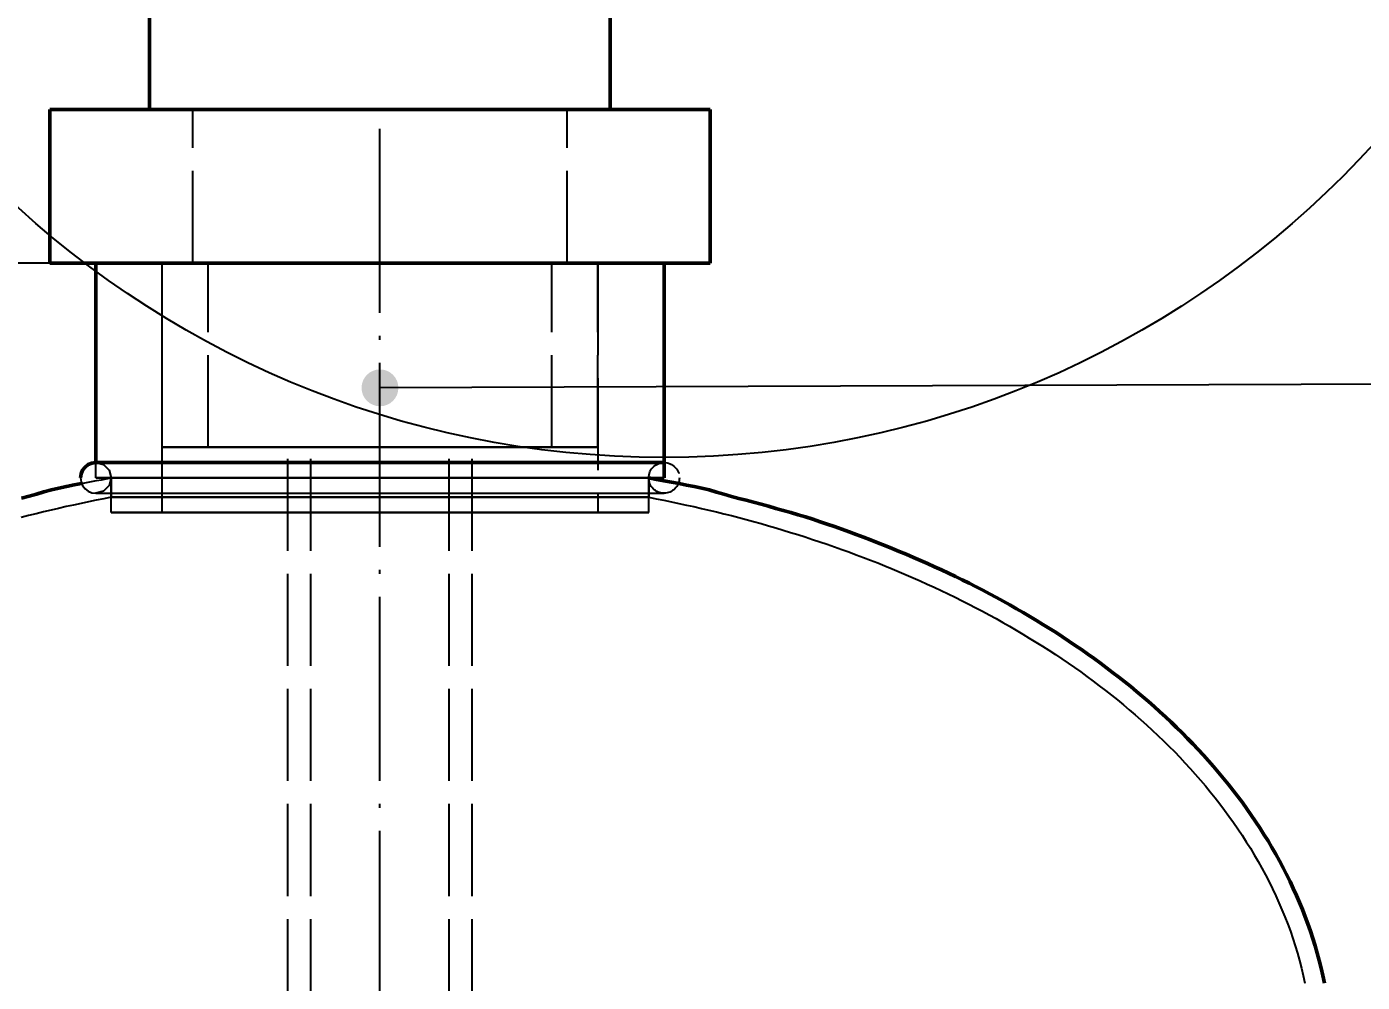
# Model space of a CAD drawing. Header units: millimetres. Extents: x 0 to 594, y 0 to 420.
# Drawn here: x 96.5 to 139.99, y 315.82 to 346.95 of the extents above; entities that cross this region are included whole.
import ezdxf

# ---------------------------------------------------------------- set-up
doc = ezdxf.new("R2010")
doc.units = ezdxf.units.MM
doc.linetypes.add('ISO02-TRAZOS', pattern=[3.75, 3, -0.75])
doc.linetypes.add('ISO04-TRAZO-PUNTO', pattern=[7.625, 6, -0.75, 0.125, -0.75])
for name, color, linetype, lineweight in [('01-VISIBLE', 7, 'CONTINUOUS', 50), ('02-OCULTA', 4, 'ISO02-TRAZOS', 25), ('03-EJE', 1, 'ISO04-TRAZO-PUNTO', 25), ('04-COTA', 3, 'CONTINUOUS', 25), ('08-FINA', 5, 'CONTINUOUS', 25)]:
    doc.layers.add(name, color=color, linetype=linetype, lineweight=lineweight)
doc.styles.add('ISO3098', font='isocpeur.ttf')
doc.dimstyles.new('FLAMA-ISO', dxfattribs={"dimtxt": 3.5, "dimasz": 3, "dimexe": 2, "dimexo": 1, "dimgap": 1, "dimtad": 1, "dimdec": 1, "dimtxsty": 'ISO3098', "dimcen": 2.5, "dimclrd": 3, "dimclre": 3, "dimclrt": 3, "dimazin": 3, "dimtfac": 1, "dimtmove": 0, "dimatfit": 3, "dimlwd": 25, "dimlwe": 25})

msp = doc.modelspace()

# ---------------------------------------------------------------- hatches: boundary and pattern name
at = {"layer": '08-FINA'}
h = msp.add_hatch(color=7, dxfattribs=at)
h.dxf.hatch_style = 1
edge = h.paths.add_edge_path()
edge.add_arc((108, 335.184), 0.6, 0, 360)

# ---------------------------------------------------------------- linework, layer by layer
at = {"layer": '01-VISIBLE'}
for p, q in [((100.5, 344.251), (100.5, 356.533)), ((115.5, 344.251), (115.5, 356.533)), ((97.25, 339.251), (97.25, 344.251)), ((118.75, 339.251), (118.75, 344.251)), ((98.75, 332.751), (98.75, 339.251)), ((117.25, 332.251), (117.25, 339.251))]:
    msp.add_line(p, q, dxfattribs=at)
for points in [[(97.25, 344.251), (97.5, 344.251), (97.75, 344.251), (98, 344.251), (98.25, 344.251), (98.5, 344.251), (98.75, 344.251), (99, 344.251), (99.25, 344.251), (99.5, 344.251), (99.75, 344.251), (100, 344.251), (100.25, 344.251), (100.5, 344.251), (100.75, 344.251), (101, 344.251), (101.25, 344.251), (101.5, 344.251), (101.75, 344.251), (102, 344.251), (102.25, 344.251), (102.5, 344.251), (102.75, 344.251), (103, 344.251), (103.25, 344.251), (103.5, 344.251), (103.75, 344.251), (104, 344.251), (104.25, 344.251), (104.5, 344.251), (104.75, 344.251), (105, 344.251), (105.25, 344.251), (105.5, 344.251), (105.75, 344.251), (106, 344.251), (106.25, 344.251), (106.5, 344.251), (106.75, 344.251), (107, 344.251), (107.25, 344.251), (107.5, 344.251), (107.75, 344.251), (108, 344.251), (108.25, 344.251), (108.5, 344.251), (108.75, 344.251), (109, 344.251), (109.25, 344.251), (109.5, 344.251), (109.75, 344.251), (110, 344.251), (110.25, 344.251), (110.5, 344.251), (110.75, 344.251), (111, 344.251), (111.25, 344.251), (111.5, 344.251), (111.75, 344.251), (112, 344.251), (112.25, 344.251), (112.5, 344.251), (112.75, 344.251), (113, 344.251), (113.25, 344.251), (113.5, 344.251), (113.75, 344.251), (114, 344.251), (114.25, 344.251), (114.5, 344.251), (114.75, 344.251), (115, 344.251), (115.25, 344.251), (115.5, 344.251), (115.75, 344.251), (116, 344.251), (116.25, 344.251), (116.5, 344.251), (116.75, 344.251), (117, 344.251), (117.25, 344.251), (117.5, 344.251), (117.75, 344.251), (118, 344.251), (118.25, 344.251), (118.5, 344.251), (118.75, 344.251)], [(97.25, 339.251), (97.5, 339.251), (97.75, 339.251), (98, 339.251), (98.25, 339.251), (98.5, 339.251), (98.75, 339.251), (99, 339.251), (99.25, 339.251), (99.5, 339.251), (99.75, 339.251), (100, 339.251), (100.25, 339.251), (100.5, 339.251), (100.75, 339.251), (101, 339.251), (101.25, 339.251), (101.5, 339.251), (101.75, 339.251), (102, 339.251), (102.25, 339.251), (102.5, 339.251), (102.75, 339.251), (103, 339.251), (103.25, 339.251), (103.5, 339.251), (103.75, 339.251), (104, 339.251), (104.25, 339.251), (104.5, 339.251), (104.75, 339.251), (105, 339.251), (105.25, 339.251), (105.5, 339.251), (105.75, 339.251), (106, 339.251), (106.25, 339.251), (106.5, 339.251), (106.75, 339.251), (107, 339.251), (107.25, 339.251), (107.5, 339.251), (107.75, 339.251), (108, 339.251), (108.25, 339.251), (108.5, 339.251), (108.75, 339.251), (109, 339.251), (109.25, 339.251), (109.5, 339.251), (109.75, 339.251), (110, 339.251), (110.25, 339.251), (110.5, 339.251), (110.75, 339.251), (111, 339.251), (111.25, 339.251), (111.5, 339.251), (111.75, 339.251), (112, 339.251), (112.25, 339.251), (112.5, 339.251), (112.75, 339.251), (113, 339.251), (113.25, 339.251), (113.5, 339.251), (113.75, 339.251), (114, 339.251), (114.25, 339.251), (114.5, 339.251), (114.75, 339.251), (115, 339.251), (115.25, 339.251), (115.5, 339.251), (115.75, 339.251), (116, 339.251), (116.25, 339.251), (116.5, 339.251), (116.75, 339.251), (117, 339.251), (117.25, 339.251), (117.5, 339.251), (117.75, 339.251), (118, 339.251), (118.25, 339.251), (118.5, 339.251), (118.75, 339.251)], [(98.75, 332.751), (98.621, 332.733), (98.5, 332.684), (98.396, 332.604), (98.317, 332.501), (98.267, 332.38), (98.25, 332.251)], [(117.25, 332.751), (116.997, 332.751), (116.743, 332.751), (116.49, 332.751), (116.236, 332.751), (115.983, 332.751), (115.729, 332.751), (115.476, 332.751), (115.223, 332.751), (114.969, 332.751), (114.716, 332.751), (114.462, 332.751), (114.209, 332.751), (113.955, 332.751), (113.702, 332.751), (113.449, 332.751), (113.195, 332.751), (112.942, 332.751), (112.688, 332.751), (112.435, 332.751), (112.182, 332.751), (111.928, 332.751), (111.675, 332.751), (111.421, 332.751), (111.168, 332.751), (110.914, 332.751), (110.661, 332.751), (110.408, 332.751), (110.154, 332.751), (109.901, 332.751), (109.647, 332.751), (109.394, 332.751), (109.14, 332.751), (108.887, 332.751), (108.634, 332.751), (108.38, 332.751), (108.127, 332.751), (107.873, 332.751), (107.62, 332.751), (107.366, 332.751), (107.113, 332.751), (106.86, 332.751), (106.606, 332.751), (106.353, 332.751), (106.099, 332.751), (105.846, 332.751), (105.592, 332.751), (105.339, 332.751), (105.086, 332.751), (104.832, 332.751), (104.579, 332.751), (104.325, 332.751), (104.072, 332.751), (103.818, 332.751), (103.565, 332.751), (103.312, 332.751), (103.058, 332.751), (102.805, 332.751), (102.551, 332.751), (102.298, 332.751), (102.045, 332.751), (101.791, 332.751), (101.538, 332.751), (101.284, 332.751), (101.031, 332.751), (100.777, 332.751), (100.524, 332.751), (100.271, 332.751), (100.017, 332.751), (99.764, 332.751), (99.51, 332.751), (99.257, 332.751), (99.003, 332.751), (98.75, 332.751)], [(138.753, 315.791), (138.702, 316.036), (138.646, 316.28), (138.585, 316.523), (138.52, 316.765), (138.451, 317.005), (138.377, 317.245), (138.298, 317.482), (138.216, 317.719), (138.129, 317.953), (138.038, 318.187), (137.942, 318.418), (137.843, 318.648), (137.74, 318.876), (137.633, 319.103), (137.523, 319.327), (137.409, 319.55), (137.291, 319.771), (137.169, 319.99), (137.045, 320.207), (136.916, 320.422), (136.785, 320.635), (136.65, 320.846), (136.512, 321.055), (136.372, 321.262), (136.228, 321.467), (136.081, 321.67), (135.931, 321.871), (135.779, 322.07), (135.624, 322.266), (135.466, 322.461), (135.306, 322.653), (135.144, 322.844), (134.979, 323.032), (134.811, 323.218), (134.641, 323.402), (134.469, 323.584), (134.295, 323.764), (134.119, 323.941), (133.94, 324.117), (133.76, 324.291), (133.578, 324.462), (133.394, 324.632), (133.207, 324.799), (133.019, 324.965), (132.83, 325.128), (132.638, 325.29), (132.445, 325.449), (132.251, 325.606), (132.054, 325.762), (131.856, 325.915), (131.657, 326.067), (131.456, 326.216), (131.254, 326.364), (131.051, 326.51), (130.846, 326.654), (130.639, 326.795), (130.432, 326.935), (130.223, 327.074), (130.013, 327.21), (129.802, 327.344), (129.589, 327.477), (129.376, 327.607), (129.161, 327.736), (128.945, 327.863), (128.729, 327.989), (128.511, 328.112), (128.292, 328.234), (128.072, 328.354), (127.852, 328.473), (127.63, 328.589), (127.408, 328.704), (127.185, 328.818), (126.96, 328.929), (126.736, 329.039), (126.51, 329.147), (126.283, 329.254), (126.056, 329.358), (125.827, 329.461), (125.598, 329.562), (125.368, 329.662), (125.138, 329.76), (124.907, 329.856), (124.675, 329.951), (124.443, 330.044), (124.21, 330.136), (123.977, 330.227), (123.743, 330.316), (123.509, 330.405), (123.274, 330.492), (123.039, 330.578), (122.803, 330.662), (122.566, 330.744), (122.329, 330.824), (122.091, 330.901), (121.852, 330.977), (121.613, 331.05), (121.373, 331.121), (121.132, 331.19), (120.891, 331.258), (120.65, 331.325), (120.408, 331.39), (120.166, 331.455), (119.924, 331.52), (119.683, 331.584), (119.441, 331.649), (119.199, 331.716), (118.959, 331.787), (118.719, 331.857), (118.475, 331.914), (118.23, 331.965), (117.985, 332.015), (117.739, 332.063), (117.493, 332.11), (117.247, 332.157), (117.001, 332.203), (116.755, 332.25)], [(96.332, 331.588), (96.575, 331.654), (96.818, 331.721), (97.059, 331.793), (97.3, 331.862), (97.545, 331.918), (97.791, 331.97), (98.038, 332.019), (98.285, 332.067)]]:
    msp.add_lwpolyline(points, dxfattribs=at)
at = {"layer": '02-OCULTA'}
for p, q in [((100.5, 344.251), (100.5, 377.184)), ((115.5, 344.251), (115.5, 377.184)), ((101.906, 339.251), (101.906, 344.251)), ((102.5, 344.251), (113.5, 344.251)), ((102.5, 344.251), (113.5, 344.251)), ((114.094, 339.251), (114.094, 344.251)), ((100.906, 331.118), (100.906, 339.251)), ((100.906, 333.251), (100.906, 339.251)), ((102.406, 333.251), (102.406, 339.251)), ((113.594, 333.251), (113.594, 339.251)), ((115.094, 339.251), (115.094, 331.118)), ((115.094, 333.251), (115.094, 339.251)), ((105, 194.876), (105, 333.251)), ((105.75, 194.876), (105.75, 333.251)), ((110.25, 194.876), (110.25, 333.251)), ((111, 194.876), (111, 333.251)), ((98.75, 332.251), (98.75, 332.751)), ((99.245, 331.118), (99.245, 332.251)), ((99.25, 332.251), (99.25, 331.618)), ((116.75, 332.251), (116.75, 331.618)), ((116.755, 331.118), (116.755, 332.251))]:
    msp.add_line(p, q, dxfattribs=at)
for points in [[(118.75, 344.251), (118.5, 344.251), (118.25, 344.251), (118, 344.251), (117.75, 344.251), (117.5, 344.251), (117.25, 344.251), (117, 344.251), (116.75, 344.251), (116.5, 344.251), (116.25, 344.251), (116, 344.251), (115.75, 344.251), (115.5, 344.251), (115.25, 344.251), (115, 344.251), (114.75, 344.251), (114.5, 344.251), (114.25, 344.251), (114, 344.251), (113.75, 344.251), (113.5, 344.251), (113.25, 344.251), (113, 344.251), (112.75, 344.251), (112.5, 344.251), (112.25, 344.251), (112, 344.251), (111.75, 344.251), (111.5, 344.251), (111.25, 344.251), (111, 344.251), (110.75, 344.251), (110.5, 344.251), (110.25, 344.251), (110, 344.251), (109.75, 344.251), (109.5, 344.251), (109.25, 344.251), (109, 344.251), (108.75, 344.251), (108.5, 344.251), (108.25, 344.251), (108, 344.251), (107.75, 344.251), (107.5, 344.251), (107.25, 344.251), (107, 344.251), (106.75, 344.251), (106.5, 344.251), (106.25, 344.251), (106, 344.251), (105.75, 344.251), (105.5, 344.251), (105.25, 344.251), (105, 344.251), (104.75, 344.251), (104.5, 344.251), (104.25, 344.251), (104, 344.251), (103.75, 344.251), (103.5, 344.251), (103.25, 344.251), (103, 344.251), (102.75, 344.251), (102.5, 344.251), (102.25, 344.251), (102, 344.251), (101.75, 344.251), (101.5, 344.251), (101.25, 344.251), (101, 344.251), (100.75, 344.251), (100.5, 344.251), (100.25, 344.251), (100, 344.251), (99.75, 344.251), (99.5, 344.251), (99.25, 344.251), (99, 344.251), (98.75, 344.251), (98.5, 344.251), (98.25, 344.251), (98, 344.251), (97.75, 344.251), (97.5, 344.251), (97.25, 344.251)], [(100.5, 344.251), (100.786, 344.251), (101.071, 344.251), (101.357, 344.251), (101.643, 344.251), (101.929, 344.251), (102.214, 344.251), (102.5, 344.251)], [(100.5, 344.251), (100.75, 344.251), (101, 344.251), (101.25, 344.251), (101.5, 344.251), (101.75, 344.251), (102, 344.251), (102.25, 344.251), (102.5, 344.251)], [(114.094, 344.251), (113.84, 344.251), (113.586, 344.251), (113.332, 344.251), (113.078, 344.251), (112.824, 344.251), (112.57, 344.251), (112.317, 344.251), (112.063, 344.251), (111.809, 344.251), (111.555, 344.251), (111.301, 344.251), (111.047, 344.251), (110.793, 344.251), (110.539, 344.251), (110.285, 344.251), (110.031, 344.251), (109.777, 344.251), (109.523, 344.251), (109.27, 344.251), (109.016, 344.251), (108.762, 344.251), (108.508, 344.251), (108.254, 344.251), (108, 344.251), (107.746, 344.251), (107.492, 344.251), (107.238, 344.251), (106.984, 344.251), (106.73, 344.251), (106.477, 344.251), (106.223, 344.251), (105.969, 344.251), (105.715, 344.251), (105.461, 344.251), (105.207, 344.251), (104.953, 344.251), (104.699, 344.251), (104.445, 344.251), (104.191, 344.251), (103.937, 344.251), (103.683, 344.251), (103.43, 344.251), (103.176, 344.251), (102.922, 344.251), (102.668, 344.251), (102.414, 344.251), (102.16, 344.251), (101.906, 344.251)], [(101.906, 344.251), (102.16, 344.251), (102.414, 344.251), (102.668, 344.251), (102.922, 344.251), (103.176, 344.251), (103.43, 344.251), (103.683, 344.251), (103.937, 344.251), (104.191, 344.251), (104.445, 344.251), (104.699, 344.251), (104.953, 344.251), (105.207, 344.251), (105.461, 344.251), (105.715, 344.251), (105.969, 344.251), (106.223, 344.251), (106.477, 344.251), (106.73, 344.251), (106.984, 344.251), (107.238, 344.251), (107.492, 344.251), (107.746, 344.251), (108, 344.251), (108.254, 344.251), (108.508, 344.251), (108.762, 344.251), (109.016, 344.251), (109.27, 344.251), (109.523, 344.251), (109.777, 344.251), (110.031, 344.251), (110.285, 344.251), (110.539, 344.251), (110.793, 344.251), (111.047, 344.251), (111.301, 344.251), (111.555, 344.251), (111.809, 344.251), (112.063, 344.251), (112.317, 344.251), (112.57, 344.251), (112.824, 344.251), (113.078, 344.251), (113.332, 344.251), (113.586, 344.251), (113.84, 344.251), (114.094, 344.251)], [(115.5, 344.251), (115.214, 344.251), (114.929, 344.251), (114.643, 344.251), (114.357, 344.251), (114.071, 344.251), (113.786, 344.251), (113.5, 344.251)], [(115.5, 344.251), (115.25, 344.251), (115, 344.251), (114.75, 344.251), (114.5, 344.251), (114.25, 344.251), (114, 344.251), (113.75, 344.251), (113.5, 344.251)], [(118.75, 339.251), (118.5, 339.251), (118.25, 339.251), (118, 339.251), (117.75, 339.251), (117.5, 339.251), (117.25, 339.251), (117, 339.251), (116.75, 339.251), (116.5, 339.251), (116.25, 339.251), (116, 339.251), (115.75, 339.251), (115.5, 339.251), (115.25, 339.251), (115, 339.251), (114.75, 339.251), (114.5, 339.251), (114.25, 339.251), (114, 339.251), (113.75, 339.251), (113.5, 339.251), (113.25, 339.251), (113, 339.251), (112.75, 339.251), (112.5, 339.251), (112.25, 339.251), (112, 339.251), (111.75, 339.251), (111.5, 339.251), (111.25, 339.251), (111, 339.251), (110.75, 339.251), (110.5, 339.251), (110.25, 339.251), (110, 339.251), (109.75, 339.251), (109.5, 339.251), (109.25, 339.251), (109, 339.251), (108.75, 339.251), (108.5, 339.251), (108.25, 339.251), (108, 339.251), (107.75, 339.251), (107.5, 339.251), (107.25, 339.251), (107, 339.251), (106.75, 339.251), (106.5, 339.251), (106.25, 339.251), (106, 339.251), (105.75, 339.251), (105.5, 339.251), (105.25, 339.251), (105, 339.251), (104.75, 339.251), (104.5, 339.251), (104.25, 339.251), (104, 339.251), (103.75, 339.251), (103.5, 339.251), (103.25, 339.251), (103, 339.251), (102.75, 339.251), (102.5, 339.251), (102.25, 339.251), (102, 339.251), (101.75, 339.251), (101.5, 339.251), (101.25, 339.251), (101, 339.251), (100.75, 339.251), (100.5, 339.251), (100.25, 339.251), (100, 339.251), (99.75, 339.251), (99.5, 339.251), (99.25, 339.251), (99, 339.251), (98.75, 339.251), (98.5, 339.251), (98.25, 339.251), (98, 339.251), (97.75, 339.251), (97.5, 339.251), (97.25, 339.251)], [(117.25, 339.251), (117, 339.251), (116.75, 339.251), (116.5, 339.251), (116.25, 339.251), (116, 339.251), (115.75, 339.251), (115.5, 339.251), (115.25, 339.251), (115, 339.251), (114.75, 339.251), (114.5, 339.251), (114.25, 339.251), (114, 339.251), (113.75, 339.251), (113.5, 339.251), (113.25, 339.251), (113, 339.251), (112.75, 339.251), (112.5, 339.251), (112.25, 339.251), (112, 339.251), (111.75, 339.251), (111.5, 339.251), (111.25, 339.251), (111, 339.251), (110.75, 339.251), (110.5, 339.251), (110.25, 339.251), (110, 339.251), (109.75, 339.251), (109.5, 339.251), (109.25, 339.251), (109, 339.251), (108.75, 339.251), (108.5, 339.251), (108.25, 339.251), (108, 339.251), (107.75, 339.251), (107.5, 339.251), (107.25, 339.251), (107, 339.251), (106.75, 339.251), (106.5, 339.251), (106.25, 339.251), (106, 339.251), (105.75, 339.251), (105.5, 339.251), (105.25, 339.251), (105, 339.251), (104.75, 339.251), (104.5, 339.251), (104.25, 339.251), (104, 339.251), (103.75, 339.251), (103.5, 339.251), (103.25, 339.251), (103, 339.251), (102.75, 339.251), (102.5, 339.251), (102.25, 339.251), (102, 339.251), (101.75, 339.251), (101.5, 339.251), (101.25, 339.251), (101, 339.251), (100.75, 339.251), (100.5, 339.251), (100.25, 339.251), (100, 339.251), (99.75, 339.251), (99.5, 339.251), (99.25, 339.251), (99, 339.251), (98.75, 339.251)], [(98.75, 339.251), (99, 339.251), (99.25, 339.251), (99.5, 339.251), (99.75, 339.251), (100, 339.251), (100.25, 339.251), (100.5, 339.251), (100.75, 339.251), (101, 339.251), (101.25, 339.251), (101.5, 339.251), (101.75, 339.251), (102, 339.251), (102.25, 339.251), (102.5, 339.251), (102.75, 339.251), (103, 339.251), (103.25, 339.251), (103.5, 339.251), (103.75, 339.251), (104, 339.251), (104.25, 339.251), (104.5, 339.251), (104.75, 339.251), (105, 339.251), (105.25, 339.251), (105.5, 339.251), (105.75, 339.251), (106, 339.251), (106.25, 339.251), (106.5, 339.251), (106.75, 339.251), (107, 339.251), (107.25, 339.251), (107.5, 339.251), (107.75, 339.251), (108, 339.251), (108.25, 339.251), (108.5, 339.251), (108.75, 339.251), (109, 339.251), (109.25, 339.251), (109.5, 339.251), (109.75, 339.251), (110, 339.251), (110.25, 339.251), (110.5, 339.251), (110.75, 339.251), (111, 339.251), (111.25, 339.251), (111.5, 339.251), (111.75, 339.251), (112, 339.251), (112.25, 339.251), (112.5, 339.251), (112.75, 339.251), (113, 339.251), (113.25, 339.251), (113.5, 339.251), (113.75, 339.251), (114, 339.251), (114.25, 339.251), (114.5, 339.251), (114.75, 339.251), (115, 339.251), (115.25, 339.251), (115.5, 339.251), (115.75, 339.251), (116, 339.251), (116.25, 339.251), (116.5, 339.251), (116.75, 339.251), (117, 339.251), (117.25, 339.251)], [(115.094, 339.251), (114.841, 339.251), (114.587, 339.251), (114.334, 339.251), (114.081, 339.251), (113.827, 339.251), (113.574, 339.251), (113.32, 339.251), (113.067, 339.251), (112.814, 339.251), (112.56, 339.251), (112.307, 339.251), (112.054, 339.251), (111.8, 339.251), (111.547, 339.251), (111.294, 339.251), (111.04, 339.251), (110.787, 339.251), (110.534, 339.251), (110.28, 339.251), (110.027, 339.251), (109.773, 339.251), (109.52, 339.251), (109.267, 339.251), (109.013, 339.251), (108.76, 339.251), (108.507, 339.251), (108.253, 339.251), (108, 339.251), (107.747, 339.251), (107.493, 339.251), (107.24, 339.251), (106.987, 339.251), (106.733, 339.251), (106.48, 339.251), (106.227, 339.251), (105.973, 339.251), (105.72, 339.251), (105.466, 339.251), (105.213, 339.251), (104.96, 339.251), (104.706, 339.251), (104.453, 339.251), (104.2, 339.251), (103.946, 339.251), (103.693, 339.251), (103.44, 339.251), (103.186, 339.251), (102.933, 339.251), (102.68, 339.251), (102.426, 339.251), (102.173, 339.251), (101.919, 339.251), (101.666, 339.251), (101.413, 339.251), (101.159, 339.251), (100.906, 339.251)], [(100.906, 339.251), (101.159, 339.251), (101.413, 339.251), (101.666, 339.251), (101.919, 339.251), (102.173, 339.251), (102.426, 339.251), (102.68, 339.251), (102.933, 339.251), (103.186, 339.251), (103.44, 339.251), (103.693, 339.251), (103.946, 339.251), (104.2, 339.251), (104.453, 339.251), (104.706, 339.251), (104.96, 339.251), (105.213, 339.251), (105.466, 339.251), (105.72, 339.251), (105.973, 339.251), (106.227, 339.251), (106.48, 339.251), (106.733, 339.251), (106.987, 339.251), (107.24, 339.251), (107.493, 339.251), (107.747, 339.251), (108, 339.251), (108.253, 339.251), (108.507, 339.251), (108.76, 339.251), (109.013, 339.251), (109.267, 339.251), (109.52, 339.251), (109.773, 339.251), (110.027, 339.251), (110.28, 339.251), (110.534, 339.251), (110.787, 339.251), (111.04, 339.251), (111.294, 339.251), (111.547, 339.251), (111.8, 339.251), (112.054, 339.251), (112.307, 339.251), (112.56, 339.251), (112.814, 339.251), (113.067, 339.251), (113.32, 339.251), (113.574, 339.251), (113.827, 339.251), (114.081, 339.251), (114.334, 339.251), (114.587, 339.251), (114.841, 339.251), (115.094, 339.251)], [(115.094, 339.251), (114.841, 339.251), (114.587, 339.251), (114.334, 339.251), (114.081, 339.251), (113.827, 339.251), (113.574, 339.251), (113.32, 339.251), (113.067, 339.251), (112.814, 339.251), (112.56, 339.251), (112.307, 339.251), (112.054, 339.251), (111.8, 339.251), (111.547, 339.251), (111.294, 339.251), (111.04, 339.251), (110.787, 339.251), (110.534, 339.251), (110.28, 339.251), (110.027, 339.251), (109.773, 339.251), (109.52, 339.251), (109.267, 339.251), (109.013, 339.251), (108.76, 339.251), (108.507, 339.251), (108.253, 339.251), (108, 339.251), (107.747, 339.251), (107.493, 339.251), (107.24, 339.251), (106.987, 339.251), (106.733, 339.251), (106.48, 339.251), (106.227, 339.251), (105.973, 339.251), (105.72, 339.251), (105.466, 339.251), (105.213, 339.251), (104.96, 339.251), (104.706, 339.251), (104.453, 339.251), (104.2, 339.251), (103.946, 339.251), (103.693, 339.251), (103.44, 339.251), (103.186, 339.251), (102.933, 339.251), (102.68, 339.251), (102.426, 339.251), (102.173, 339.251), (101.919, 339.251), (101.666, 339.251), (101.413, 339.251), (101.159, 339.251), (100.906, 339.251)], [(100.906, 339.251), (101.159, 339.251), (101.413, 339.251), (101.666, 339.251), (101.919, 339.251), (102.173, 339.251), (102.426, 339.251), (102.68, 339.251), (102.933, 339.251), (103.186, 339.251), (103.44, 339.251), (103.693, 339.251), (103.946, 339.251), (104.2, 339.251), (104.453, 339.251), (104.706, 339.251), (104.96, 339.251), (105.213, 339.251), (105.466, 339.251), (105.72, 339.251), (105.973, 339.251), (106.227, 339.251), (106.48, 339.251), (106.733, 339.251), (106.987, 339.251), (107.24, 339.251), (107.493, 339.251), (107.747, 339.251), (108, 339.251), (108.253, 339.251), (108.507, 339.251), (108.76, 339.251), (109.013, 339.251), (109.267, 339.251), (109.52, 339.251), (109.773, 339.251), (110.027, 339.251), (110.28, 339.251), (110.534, 339.251), (110.787, 339.251), (111.04, 339.251), (111.294, 339.251), (111.547, 339.251), (111.8, 339.251), (112.054, 339.251), (112.307, 339.251), (112.56, 339.251), (112.814, 339.251), (113.067, 339.251), (113.32, 339.251), (113.574, 339.251), (113.827, 339.251), (114.081, 339.251), (114.334, 339.251), (114.587, 339.251), (114.841, 339.251), (115.094, 339.251)], [(114.094, 339.251), (113.84, 339.251), (113.586, 339.251), (113.332, 339.251), (113.078, 339.251), (112.824, 339.251), (112.57, 339.251), (112.317, 339.251), (112.063, 339.251), (111.809, 339.251), (111.555, 339.251), (111.301, 339.251), (111.047, 339.251), (110.793, 339.251), (110.539, 339.251), (110.285, 339.251), (110.031, 339.251), (109.777, 339.251), (109.523, 339.251), (109.27, 339.251), (109.016, 339.251), (108.762, 339.251), (108.508, 339.251), (108.254, 339.251), (108, 339.251), (107.746, 339.251), (107.492, 339.251), (107.238, 339.251), (106.984, 339.251), (106.73, 339.251), (106.477, 339.251), (106.223, 339.251), (105.969, 339.251), (105.715, 339.251), (105.461, 339.251), (105.207, 339.251), (104.953, 339.251), (104.699, 339.251), (104.445, 339.251), (104.191, 339.251), (103.937, 339.251), (103.683, 339.251), (103.43, 339.251), (103.176, 339.251), (102.922, 339.251), (102.668, 339.251), (102.414, 339.251), (102.16, 339.251), (101.906, 339.251)], [(101.906, 339.251), (102.16, 339.251), (102.414, 339.251), (102.668, 339.251), (102.922, 339.251), (103.176, 339.251), (103.43, 339.251), (103.683, 339.251), (103.937, 339.251), (104.191, 339.251), (104.445, 339.251), (104.699, 339.251), (104.953, 339.251), (105.207, 339.251), (105.461, 339.251), (105.715, 339.251), (105.969, 339.251), (106.223, 339.251), (106.477, 339.251), (106.73, 339.251), (106.984, 339.251), (107.238, 339.251), (107.492, 339.251), (107.746, 339.251), (108, 339.251), (108.254, 339.251), (108.508, 339.251), (108.762, 339.251), (109.016, 339.251), (109.27, 339.251), (109.523, 339.251), (109.777, 339.251), (110.031, 339.251), (110.285, 339.251), (110.539, 339.251), (110.793, 339.251), (111.047, 339.251), (111.301, 339.251), (111.555, 339.251), (111.809, 339.251), (112.063, 339.251), (112.317, 339.251), (112.57, 339.251), (112.824, 339.251), (113.078, 339.251), (113.332, 339.251), (113.586, 339.251), (113.84, 339.251), (114.094, 339.251)], [(113.594, 339.251), (113.34, 339.251), (113.085, 339.251), (112.831, 339.251), (112.577, 339.251), (112.323, 339.251), (112.068, 339.251), (111.814, 339.251), (111.56, 339.251), (111.306, 339.251), (111.051, 339.251), (110.797, 339.251), (110.543, 339.251), (110.288, 339.251), (110.034, 339.251), (109.78, 339.251), (109.526, 339.251), (109.271, 339.251), (109.017, 339.251), (108.763, 339.251), (108.509, 339.251), (108.254, 339.251), (108, 339.251), (107.746, 339.251), (107.491, 339.251), (107.237, 339.251), (106.983, 339.251), (106.729, 339.251), (106.474, 339.251), (106.22, 339.251), (105.966, 339.251), (105.712, 339.251), (105.457, 339.251), (105.203, 339.251), (104.949, 339.251), (104.694, 339.251), (104.44, 339.251), (104.186, 339.251), (103.932, 339.251), (103.677, 339.251), (103.423, 339.251), (103.169, 339.251), (102.915, 339.251), (102.66, 339.251), (102.406, 339.251)], [(102.406, 339.251), (102.66, 339.251), (102.915, 339.251), (103.169, 339.251), (103.423, 339.251), (103.677, 339.251), (103.932, 339.251), (104.186, 339.251), (104.44, 339.251), (104.694, 339.251), (104.949, 339.251), (105.203, 339.251), (105.457, 339.251), (105.712, 339.251), (105.966, 339.251), (106.22, 339.251), (106.474, 339.251), (106.729, 339.251), (106.983, 339.251), (107.237, 339.251), (107.491, 339.251), (107.746, 339.251), (108, 339.251), (108.254, 339.251), (108.509, 339.251), (108.763, 339.251), (109.017, 339.251), (109.271, 339.251), (109.526, 339.251), (109.78, 339.251), (110.034, 339.251), (110.288, 339.251), (110.543, 339.251), (110.797, 339.251), (111.051, 339.251), (111.306, 339.251), (111.56, 339.251), (111.814, 339.251), (112.068, 339.251), (112.323, 339.251), (112.577, 339.251), (112.831, 339.251), (113.085, 339.251), (113.34, 339.251), (113.594, 339.251)], [(115.094, 333.251), (114.841, 333.251), (114.587, 333.251), (114.334, 333.251), (114.081, 333.251), (113.827, 333.251), (113.574, 333.251), (113.32, 333.251), (113.067, 333.251), (112.814, 333.251), (112.56, 333.251), (112.307, 333.251), (112.054, 333.251), (111.8, 333.251), (111.547, 333.251), (111.294, 333.251), (111.04, 333.251), (110.787, 333.251), (110.534, 333.251), (110.28, 333.251), (110.027, 333.251), (109.773, 333.251), (109.52, 333.251), (109.267, 333.251), (109.013, 333.251), (108.76, 333.251), (108.507, 333.251), (108.253, 333.251), (108, 333.251), (107.747, 333.251), (107.493, 333.251), (107.24, 333.251), (106.987, 333.251), (106.733, 333.251), (106.48, 333.251), (106.227, 333.251), (105.973, 333.251), (105.72, 333.251), (105.466, 333.251), (105.213, 333.251), (104.96, 333.251), (104.706, 333.251), (104.453, 333.251), (104.2, 333.251), (103.946, 333.251), (103.693, 333.251), (103.44, 333.251), (103.186, 333.251), (102.933, 333.251), (102.68, 333.251), (102.426, 333.251), (102.173, 333.251), (101.919, 333.251), (101.666, 333.251), (101.413, 333.251), (101.159, 333.251), (100.906, 333.251)], [(100.906, 333.251), (101.159, 333.251), (101.413, 333.251), (101.666, 333.251), (101.919, 333.251), (102.173, 333.251), (102.426, 333.251), (102.68, 333.251), (102.933, 333.251), (103.186, 333.251), (103.44, 333.251), (103.693, 333.251), (103.946, 333.251), (104.2, 333.251), (104.453, 333.251), (104.706, 333.251), (104.96, 333.251), (105.213, 333.251), (105.466, 333.251), (105.72, 333.251), (105.973, 333.251), (106.227, 333.251), (106.48, 333.251), (106.733, 333.251), (106.987, 333.251), (107.24, 333.251), (107.493, 333.251), (107.747, 333.251), (108, 333.251), (108.253, 333.251), (108.507, 333.251), (108.76, 333.251), (109.013, 333.251), (109.267, 333.251), (109.52, 333.251), (109.773, 333.251), (110.027, 333.251), (110.28, 333.251), (110.534, 333.251), (110.787, 333.251), (111.04, 333.251), (111.294, 333.251), (111.547, 333.251), (111.8, 333.251), (112.054, 333.251), (112.307, 333.251), (112.56, 333.251), (112.814, 333.251), (113.067, 333.251), (113.32, 333.251), (113.574, 333.251), (113.827, 333.251), (114.081, 333.251), (114.334, 333.251), (114.587, 333.251), (114.841, 333.251), (115.094, 333.251)], [(113.594, 333.251), (113.34, 333.251), (113.085, 333.251), (112.831, 333.251), (112.577, 333.251), (112.323, 333.251), (112.068, 333.251), (111.814, 333.251), (111.56, 333.251), (111.306, 333.251), (111.051, 333.251), (110.797, 333.251), (110.543, 333.251), (110.288, 333.251), (110.034, 333.251), (109.78, 333.251), (109.526, 333.251), (109.271, 333.251), (109.017, 333.251), (108.763, 333.251), (108.509, 333.251), (108.254, 333.251), (108, 333.251), (107.746, 333.251), (107.491, 333.251), (107.237, 333.251), (106.983, 333.251), (106.729, 333.251), (106.474, 333.251), (106.22, 333.251), (105.966, 333.251), (105.712, 333.251), (105.457, 333.251), (105.203, 333.251), (104.949, 333.251), (104.694, 333.251), (104.44, 333.251), (104.186, 333.251), (103.932, 333.251), (103.677, 333.251), (103.423, 333.251), (103.169, 333.251), (102.915, 333.251), (102.66, 333.251), (102.406, 333.251)], [(102.406, 333.251), (102.66, 333.251), (102.915, 333.251), (103.169, 333.251), (103.423, 333.251), (103.677, 333.251), (103.932, 333.251), (104.186, 333.251), (104.44, 333.251), (104.694, 333.251), (104.949, 333.251), (105.203, 333.251), (105.457, 333.251), (105.712, 333.251), (105.966, 333.251), (106.22, 333.251), (106.474, 333.251), (106.729, 333.251), (106.983, 333.251), (107.237, 333.251), (107.491, 333.251), (107.746, 333.251), (108, 333.251), (108.254, 333.251), (108.509, 333.251), (108.763, 333.251), (109.017, 333.251), (109.271, 333.251), (109.526, 333.251), (109.78, 333.251), (110.034, 333.251), (110.288, 333.251), (110.543, 333.251), (110.797, 333.251), (111.051, 333.251), (111.306, 333.251), (111.56, 333.251), (111.814, 333.251), (112.068, 333.251), (112.323, 333.251), (112.577, 333.251), (112.831, 333.251), (113.085, 333.251), (113.34, 333.251), (113.594, 333.251)], [(111, 333.251), (110.75, 333.251), (110.5, 333.251), (110.25, 333.251), (110, 333.251), (109.75, 333.251), (109.5, 333.251), (109.25, 333.251), (109, 333.251), (108.75, 333.251), (108.5, 333.251), (108.25, 333.251), (108, 333.251), (107.75, 333.251), (107.5, 333.251), (107.25, 333.251), (107, 333.251), (106.75, 333.251), (106.5, 333.251), (106.25, 333.251), (106, 333.251), (105.75, 333.251), (105.5, 333.251), (105.25, 333.251), (105, 333.251)], [(105, 333.251), (105.25, 333.251), (105.5, 333.251), (105.75, 333.251), (106, 333.251), (106.25, 333.251), (106.5, 333.251), (106.75, 333.251), (107, 333.251), (107.25, 333.251), (107.5, 333.251), (107.75, 333.251), (108, 333.251), (108.25, 333.251), (108.5, 333.251), (108.75, 333.251), (109, 333.251), (109.25, 333.251), (109.5, 333.251), (109.75, 333.251), (110, 333.251), (110.25, 333.251), (110.5, 333.251), (110.75, 333.251), (111, 333.251)], [(110.25, 333.251), (110, 333.251), (109.75, 333.251), (109.5, 333.251), (109.25, 333.251), (109, 333.251), (108.75, 333.251), (108.5, 333.251), (108.25, 333.251), (108, 333.251), (107.75, 333.251), (107.5, 333.251), (107.25, 333.251), (107, 333.251), (106.75, 333.251), (106.5, 333.251), (106.25, 333.251), (106, 333.251), (105.75, 333.251)], [(105.75, 333.251), (106, 333.251), (106.25, 333.251), (106.5, 333.251), (106.75, 333.251), (107, 333.251), (107.25, 333.251), (107.5, 333.251), (107.75, 333.251), (108, 333.251), (108.25, 333.251), (108.5, 333.251), (108.75, 333.251), (109, 333.251), (109.25, 333.251), (109.5, 333.251), (109.75, 333.251), (110, 333.251), (110.25, 333.251)], [(117.25, 332.751), (116.997, 332.751), (116.743, 332.751), (116.49, 332.751), (116.236, 332.751), (115.983, 332.751), (115.729, 332.751), (115.476, 332.751), (115.223, 332.751), (114.969, 332.751), (114.716, 332.751), (114.462, 332.751), (114.209, 332.751), (113.955, 332.751), (113.702, 332.751), (113.449, 332.751), (113.195, 332.751), (112.942, 332.751), (112.688, 332.751), (112.435, 332.751), (112.182, 332.751), (111.928, 332.751), (111.675, 332.751), (111.421, 332.751), (111.168, 332.751), (110.914, 332.751), (110.661, 332.751), (110.408, 332.751), (110.154, 332.751), (109.901, 332.751), (109.647, 332.751), (109.394, 332.751), (109.14, 332.751), (108.887, 332.751), (108.634, 332.751), (108.38, 332.751), (108.127, 332.751), (107.873, 332.751), (107.62, 332.751), (107.366, 332.751), (107.113, 332.751), (106.86, 332.751), (106.606, 332.751), (106.353, 332.751), (106.099, 332.751), (105.846, 332.751), (105.592, 332.751), (105.339, 332.751), (105.086, 332.751), (104.832, 332.751), (104.579, 332.751), (104.325, 332.751), (104.072, 332.751), (103.818, 332.751), (103.565, 332.751), (103.312, 332.751), (103.058, 332.751), (102.805, 332.751), (102.551, 332.751), (102.298, 332.751), (102.045, 332.751), (101.791, 332.751), (101.538, 332.751), (101.284, 332.751), (101.031, 332.751), (100.777, 332.751), (100.524, 332.751), (100.271, 332.751), (100.017, 332.751), (99.764, 332.751), (99.51, 332.751), (99.257, 332.751), (99.003, 332.751), (98.75, 332.751)], [(98.75, 332.751), (99, 332.684), (99.183, 332.501), (99.25, 332.251), (99.183, 332.001), (99, 331.818), (98.75, 331.751)], [(98.25, 332.251), (98.267, 332.121), (98.317, 332.001), (98.396, 331.897), (98.5, 331.818), (98.621, 331.768), (98.75, 331.751)], [(98.285, 332.067), (98.446, 332.098), (98.606, 332.129), (98.767, 332.16), (98.928, 332.19), (99.089, 332.22), (99.25, 332.251)], [(117.25, 332.251), (117, 332.251), (116.75, 332.251), (116.5, 332.251), (116.25, 332.251), (116, 332.251), (115.75, 332.251), (115.5, 332.251), (115.25, 332.251), (115, 332.251), (114.75, 332.251), (114.5, 332.251), (114.25, 332.251), (114, 332.251), (113.75, 332.251), (113.5, 332.251), (113.25, 332.251), (113, 332.251), (112.75, 332.251), (112.5, 332.251), (112.25, 332.251), (112, 332.251), (111.75, 332.251), (111.5, 332.251), (111.25, 332.251), (111, 332.251), (110.75, 332.251), (110.5, 332.251), (110.25, 332.251), (110, 332.251), (109.75, 332.251), (109.5, 332.251), (109.25, 332.251), (109, 332.251), (108.75, 332.251), (108.5, 332.251), (108.25, 332.251), (108, 332.251), (107.75, 332.251), (107.5, 332.251), (107.25, 332.251), (107, 332.251), (106.75, 332.251), (106.5, 332.251), (106.25, 332.251), (106, 332.251), (105.75, 332.251), (105.5, 332.251), (105.25, 332.251), (105, 332.251), (104.75, 332.251), (104.5, 332.251), (104.25, 332.251), (104, 332.251), (103.75, 332.251), (103.5, 332.251), (103.25, 332.251), (103, 332.251), (102.75, 332.251), (102.5, 332.251), (102.25, 332.251), (102, 332.251), (101.75, 332.251), (101.5, 332.251), (101.25, 332.251), (101, 332.251), (100.75, 332.251), (100.5, 332.251), (100.25, 332.251), (100, 332.251), (99.75, 332.251), (99.5, 332.251), (99.25, 332.251), (99, 332.251), (98.75, 332.251)], [(98.75, 332.251), (99, 332.251), (99.25, 332.251), (99.5, 332.251), (99.75, 332.251), (100, 332.251), (100.25, 332.251), (100.5, 332.251), (100.75, 332.251), (101, 332.251), (101.25, 332.251), (101.5, 332.251), (101.75, 332.251), (102, 332.251), (102.25, 332.251), (102.5, 332.251), (102.75, 332.251), (103, 332.251), (103.25, 332.251), (103.5, 332.251), (103.75, 332.251), (104, 332.251), (104.25, 332.251), (104.5, 332.251), (104.75, 332.251), (105, 332.251), (105.25, 332.251), (105.5, 332.251), (105.75, 332.251), (106, 332.251), (106.25, 332.251), (106.5, 332.251), (106.75, 332.251), (107, 332.251), (107.25, 332.251), (107.5, 332.251), (107.75, 332.251), (108, 332.251), (108.25, 332.251), (108.5, 332.251), (108.75, 332.251), (109, 332.251), (109.25, 332.251), (109.5, 332.251), (109.75, 332.251), (110, 332.251), (110.25, 332.251), (110.5, 332.251), (110.75, 332.251), (111, 332.251), (111.25, 332.251), (111.5, 332.251), (111.75, 332.251), (112, 332.251), (112.25, 332.251), (112.5, 332.251), (112.75, 332.251), (113, 332.251), (113.25, 332.251), (113.5, 332.251), (113.75, 332.251), (114, 332.251), (114.25, 332.251), (114.5, 332.251), (114.75, 332.251), (115, 332.251), (115.25, 332.251), (115.5, 332.251), (115.75, 332.251), (116, 332.251), (116.25, 332.251), (116.5, 332.251), (116.75, 332.251), (117, 332.251), (117.25, 332.251)], [(116.755, 332.251), (116.505, 332.251), (116.255, 332.251), (116.005, 332.251), (115.754, 332.251), (115.504, 332.251), (115.254, 332.251), (115.004, 332.251), (114.754, 332.251), (114.504, 332.251), (114.254, 332.251), (114.003, 332.251), (113.753, 332.251), (113.503, 332.251), (113.253, 332.251), (113.003, 332.251), (112.753, 332.251), (112.503, 332.251), (112.252, 332.251), (112.002, 332.251), (111.752, 332.251), (111.502, 332.251), (111.252, 332.251), (111.002, 332.251), (110.752, 332.251), (110.501, 332.251), (110.251, 332.251), (110.001, 332.251), (109.751, 332.251), (109.501, 332.251), (109.251, 332.251), (109.001, 332.251), (108.75, 332.251), (108.5, 332.251), (108.25, 332.251), (108, 332.251), (107.75, 332.251), (107.5, 332.251), (107.25, 332.251), (106.999, 332.251), (106.749, 332.251), (106.499, 332.251), (106.249, 332.251), (105.999, 332.251), (105.749, 332.251), (105.499, 332.251), (105.248, 332.251), (104.998, 332.251), (104.748, 332.251), (104.498, 332.251), (104.248, 332.251), (103.998, 332.251), (103.748, 332.251), (103.497, 332.251), (103.247, 332.251), (102.997, 332.251), (102.747, 332.251), (102.497, 332.251), (102.247, 332.251), (101.997, 332.251), (101.746, 332.251), (101.496, 332.251), (101.246, 332.251), (100.996, 332.251), (100.746, 332.251), (100.496, 332.251), (100.246, 332.251), (99.995, 332.251), (99.745, 332.251), (99.495, 332.251), (99.245, 332.251)], [(99.245, 332.251), (99.495, 332.251), (99.745, 332.251), (99.995, 332.251), (100.246, 332.251), (100.496, 332.251), (100.746, 332.251), (100.996, 332.251), (101.246, 332.251), (101.496, 332.251), (101.746, 332.251), (101.997, 332.251), (102.247, 332.251), (102.497, 332.251), (102.747, 332.251), (102.997, 332.251), (103.247, 332.251), (103.497, 332.251), (103.748, 332.251), (103.998, 332.251), (104.248, 332.251), (104.498, 332.251), (104.748, 332.251), (104.998, 332.251), (105.248, 332.251), (105.499, 332.251), (105.749, 332.251), (105.999, 332.251), (106.249, 332.251), (106.499, 332.251), (106.749, 332.251), (106.999, 332.251), (107.25, 332.251), (107.5, 332.251), (107.75, 332.251), (108, 332.251), (108.25, 332.251), (108.5, 332.251), (108.75, 332.251), (109.001, 332.251), (109.251, 332.251), (109.501, 332.251), (109.751, 332.251), (110.001, 332.251), (110.251, 332.251), (110.501, 332.251), (110.752, 332.251), (111.002, 332.251), (111.252, 332.251), (111.502, 332.251), (111.752, 332.251), (112.002, 332.251), (112.252, 332.251), (112.503, 332.251), (112.753, 332.251), (113.003, 332.251), (113.253, 332.251), (113.503, 332.251), (113.753, 332.251), (114.003, 332.251), (114.254, 332.251), (114.504, 332.251), (114.754, 332.251), (115.004, 332.251), (115.254, 332.251), (115.504, 332.251), (115.754, 332.251), (116.005, 332.251), (116.255, 332.251), (116.505, 332.251), (116.755, 332.251)], [(116.75, 332.251), (116.5, 332.251), (116.25, 332.251), (116, 332.251), (115.75, 332.251), (115.5, 332.251), (115.25, 332.251), (115, 332.251), (114.75, 332.251), (114.5, 332.251), (114.25, 332.251), (114, 332.251), (113.75, 332.251), (113.5, 332.251), (113.25, 332.251), (113, 332.251), (112.75, 332.251), (112.5, 332.251), (112.25, 332.251), (112, 332.251), (111.75, 332.251), (111.5, 332.251), (111.25, 332.251), (111, 332.251), (110.75, 332.251), (110.5, 332.251), (110.25, 332.251), (110, 332.251), (109.75, 332.251), (109.5, 332.251), (109.25, 332.251), (109, 332.251), (108.75, 332.251), (108.5, 332.251), (108.25, 332.251), (108, 332.251), (107.75, 332.251), (107.5, 332.251), (107.25, 332.251), (107, 332.251), (106.75, 332.251), (106.5, 332.251), (106.25, 332.251), (106, 332.251), (105.75, 332.251), (105.5, 332.251), (105.25, 332.251), (105, 332.251), (104.75, 332.251), (104.5, 332.251), (104.25, 332.251), (104, 332.251), (103.75, 332.251), (103.5, 332.251), (103.25, 332.251), (103, 332.251), (102.75, 332.251), (102.5, 332.251), (102.25, 332.251), (102, 332.251), (101.75, 332.251), (101.5, 332.251), (101.25, 332.251), (101, 332.251), (100.75, 332.251), (100.5, 332.251), (100.25, 332.251), (100, 332.251), (99.75, 332.251), (99.5, 332.251), (99.25, 332.251)], [(99.25, 332.251), (99.5, 332.251), (99.75, 332.251), (100, 332.251), (100.25, 332.251), (100.5, 332.251), (100.75, 332.251), (101, 332.251), (101.25, 332.251), (101.5, 332.251), (101.75, 332.251), (102, 332.251), (102.25, 332.251), (102.5, 332.251), (102.75, 332.251), (103, 332.251), (103.25, 332.251), (103.5, 332.251), (103.75, 332.251), (104, 332.251), (104.25, 332.251), (104.5, 332.251), (104.75, 332.251), (105, 332.251), (105.25, 332.251), (105.5, 332.251), (105.75, 332.251), (106, 332.251), (106.25, 332.251), (106.5, 332.251), (106.75, 332.251), (107, 332.251), (107.25, 332.251), (107.5, 332.251), (107.75, 332.251), (108, 332.251), (108.25, 332.251), (108.5, 332.251), (108.75, 332.251), (109, 332.251), (109.25, 332.251), (109.5, 332.251), (109.75, 332.251), (110, 332.251), (110.25, 332.251), (110.5, 332.251), (110.75, 332.251), (111, 332.251), (111.25, 332.251), (111.5, 332.251), (111.75, 332.251), (112, 332.251), (112.25, 332.251), (112.5, 332.251), (112.75, 332.251), (113, 332.251), (113.25, 332.251), (113.5, 332.251), (113.75, 332.251), (114, 332.251), (114.25, 332.251), (114.5, 332.251), (114.75, 332.251), (115, 332.251), (115.25, 332.251), (115.5, 332.251), (115.75, 332.251), (116, 332.251), (116.25, 332.251), (116.5, 332.251), (116.75, 332.251)], [(116.755, 332.25), (116.754, 332.25), (116.753, 332.25), (116.753, 332.25), (116.752, 332.25), (116.751, 332.25), (116.75, 332.251)], [(99.25, 331.618), (99.004, 331.571), (98.758, 331.522), (98.512, 331.472), (98.267, 331.42), (98.022, 331.367), (97.777, 331.313), (97.533, 331.257), (97.289, 331.2), (97.045, 331.142), (96.802, 331.082), (96.559, 331.02), (96.316, 330.957)], [(98.75, 331.751), (99, 331.751), (99.25, 331.751), (99.5, 331.751), (99.75, 331.751), (100, 331.751), (100.25, 331.751), (100.5, 331.751), (100.75, 331.751), (101, 331.751), (101.25, 331.751), (101.5, 331.751), (101.75, 331.751), (102, 331.751), (102.25, 331.751), (102.5, 331.751), (102.75, 331.751), (103, 331.751), (103.25, 331.751), (103.5, 331.751), (103.75, 331.751), (104, 331.751), (104.25, 331.751), (104.5, 331.751), (104.75, 331.751), (105, 331.751), (105.25, 331.751), (105.5, 331.751), (105.75, 331.751), (106, 331.751), (106.25, 331.751), (106.5, 331.751), (106.75, 331.751), (107, 331.751), (107.25, 331.751), (107.5, 331.751), (107.75, 331.751), (108, 331.751), (108.25, 331.751), (108.5, 331.751), (108.75, 331.751), (109, 331.751), (109.25, 331.751), (109.5, 331.751), (109.75, 331.751), (110, 331.751), (110.25, 331.751), (110.5, 331.751), (110.75, 331.751), (111, 331.751), (111.25, 331.751), (111.5, 331.751), (111.75, 331.751), (112, 331.751), (112.25, 331.751), (112.5, 331.751), (112.75, 331.751), (113, 331.751), (113.25, 331.751), (113.5, 331.751), (113.75, 331.751), (114, 331.751), (114.25, 331.751), (114.5, 331.751), (114.75, 331.751), (115, 331.751), (115.25, 331.751), (115.5, 331.751), (115.75, 331.751), (116, 331.751), (116.25, 331.751), (116.5, 331.751), (116.75, 331.751), (117, 331.751), (117.25, 331.751)], [(98.75, 331.751), (99, 331.751), (99.25, 331.751), (99.5, 331.751), (99.75, 331.751), (100, 331.751), (100.25, 331.751), (100.5, 331.751), (100.75, 331.751), (101, 331.751), (101.25, 331.751), (101.5, 331.751), (101.75, 331.751), (102, 331.751), (102.25, 331.751), (102.5, 331.751), (102.75, 331.751), (103, 331.751), (103.25, 331.751), (103.5, 331.751), (103.75, 331.751), (104, 331.751), (104.25, 331.751), (104.5, 331.751), (104.75, 331.751), (105, 331.751), (105.25, 331.751), (105.5, 331.751), (105.75, 331.751), (106, 331.751), (106.25, 331.751), (106.5, 331.751), (106.75, 331.751), (107, 331.751), (107.25, 331.751), (107.5, 331.751), (107.75, 331.751), (108, 331.751), (108.25, 331.751), (108.5, 331.751), (108.75, 331.751), (109, 331.751), (109.25, 331.751), (109.5, 331.751), (109.75, 331.751), (110, 331.751), (110.25, 331.751), (110.5, 331.751), (110.75, 331.751), (111, 331.751), (111.25, 331.751), (111.5, 331.751), (111.75, 331.751), (112, 331.751), (112.25, 331.751), (112.5, 331.751), (112.75, 331.751), (113, 331.751), (113.25, 331.751), (113.5, 331.751), (113.75, 331.751), (114, 331.751), (114.25, 331.751), (114.5, 331.751), (114.75, 331.751), (115, 331.751), (115.25, 331.751), (115.5, 331.751), (115.75, 331.751), (116, 331.751), (116.25, 331.751), (116.5, 331.751), (116.75, 331.751), (117, 331.751), (117.25, 331.751)], [(116.75, 331.618), (116.5, 331.618), (116.25, 331.618), (116, 331.618), (115.75, 331.618), (115.5, 331.618), (115.25, 331.618), (115, 331.618), (114.75, 331.618), (114.5, 331.618), (114.25, 331.618), (114, 331.618), (113.75, 331.618), (113.5, 331.618), (113.25, 331.618), (113, 331.618), (112.75, 331.618), (112.5, 331.618), (112.25, 331.618), (112, 331.618), (111.75, 331.618), (111.5, 331.618), (111.25, 331.618), (111, 331.618), (110.75, 331.618), (110.5, 331.618), (110.25, 331.618), (110, 331.618), (109.75, 331.618), (109.5, 331.618), (109.25, 331.618), (109, 331.618), (108.75, 331.618), (108.5, 331.618), (108.25, 331.618), (108, 331.618), (107.75, 331.618), (107.5, 331.618), (107.25, 331.618), (107, 331.618), (106.75, 331.618), (106.5, 331.618), (106.25, 331.618), (106, 331.618), (105.75, 331.618), (105.5, 331.618), (105.25, 331.618), (105, 331.618), (104.75, 331.618), (104.5, 331.618), (104.25, 331.618), (104, 331.618), (103.75, 331.618), (103.5, 331.618), (103.25, 331.618), (103, 331.618), (102.75, 331.618), (102.5, 331.618), (102.25, 331.618), (102, 331.618), (101.75, 331.618), (101.5, 331.618), (101.25, 331.618), (101, 331.618), (100.75, 331.618), (100.5, 331.618), (100.25, 331.618), (100, 331.618), (99.75, 331.618), (99.5, 331.618), (99.25, 331.618)], [(99.25, 331.618), (99.5, 331.618), (99.75, 331.618), (100, 331.618), (100.25, 331.618), (100.5, 331.618), (100.75, 331.618), (101, 331.618), (101.25, 331.618), (101.5, 331.618), (101.75, 331.618), (102, 331.618), (102.25, 331.618), (102.5, 331.618), (102.75, 331.618), (103, 331.618), (103.25, 331.618), (103.5, 331.618), (103.75, 331.618), (104, 331.618), (104.25, 331.618), (104.5, 331.618), (104.75, 331.618), (105, 331.618), (105.25, 331.618), (105.5, 331.618), (105.75, 331.618), (106, 331.618), (106.25, 331.618), (106.5, 331.618), (106.75, 331.618), (107, 331.618), (107.25, 331.618), (107.5, 331.618), (107.75, 331.618), (108, 331.618), (108.25, 331.618), (108.5, 331.618), (108.75, 331.618), (109, 331.618), (109.25, 331.618), (109.5, 331.618), (109.75, 331.618), (110, 331.618), (110.25, 331.618), (110.5, 331.618), (110.75, 331.618), (111, 331.618), (111.25, 331.618), (111.5, 331.618), (111.75, 331.618), (112, 331.618), (112.25, 331.618), (112.5, 331.618), (112.75, 331.618), (113, 331.618), (113.25, 331.618), (113.5, 331.618), (113.75, 331.618), (114, 331.618), (114.25, 331.618), (114.5, 331.618), (114.75, 331.618), (115, 331.618), (115.25, 331.618), (115.5, 331.618), (115.75, 331.618), (116, 331.618), (116.25, 331.618), (116.5, 331.618), (116.75, 331.618)], [(116.75, 331.618), (116.996, 331.571), (117.242, 331.522), (117.488, 331.472), (117.733, 331.42), (117.978, 331.367), (118.223, 331.313), (118.467, 331.257), (118.711, 331.2), (118.955, 331.141), (119.198, 331.081), (119.441, 331.02), (119.684, 330.957), (119.926, 330.893), (120.168, 330.827), (120.41, 330.76), (120.651, 330.691), (120.891, 330.621), (121.131, 330.549), (121.371, 330.476), (121.61, 330.401), (121.849, 330.325), (122.088, 330.247), (122.325, 330.168), (122.563, 330.087), (122.799, 330.005), (123.036, 329.921), (123.271, 329.836), (123.506, 329.749), (123.741, 329.66), (123.975, 329.57), (124.208, 329.478), (124.441, 329.385), (124.673, 329.29), (124.904, 329.193), (125.135, 329.095), (125.365, 328.995), (125.594, 328.894), (125.822, 328.791), (126.05, 328.686), (126.277, 328.579), (126.503, 328.471), (126.728, 328.361), (126.952, 328.249), (127.176, 328.136), (127.399, 328.02), (127.62, 327.903), (127.841, 327.785), (128.061, 327.664), (128.28, 327.542), (128.497, 327.418), (128.714, 327.292), (128.93, 327.164), (129.144, 327.034), (129.358, 326.903), (129.57, 326.769), (129.781, 326.634), (129.991, 326.497), (130.199, 326.357), (130.406, 326.216), (130.612, 326.073), (130.817, 325.928), (131.02, 325.781), (131.221, 325.632), (131.421, 325.481), (131.62, 325.328), (131.817, 325.173), (132.012, 325.016), (132.206, 324.857), (132.398, 324.696), (132.588, 324.533), (132.776, 324.367), (132.963, 324.2), (133.147, 324.03), (133.33, 323.859), (133.511, 323.685), (133.689, 323.509), (133.866, 323.331), (134.04, 323.15), (134.212, 322.968), (134.381, 322.783), (134.548, 322.596), (134.713, 322.407), (134.875, 322.216), (135.034, 322.023), (135.191, 321.827), (135.345, 321.63), (135.497, 321.43), (135.645, 321.228), (135.79, 321.023), (135.933, 320.817), (136.072, 320.609), (136.208, 320.398), (136.341, 320.186), (136.47, 319.971), (136.596, 319.754), (136.718, 319.535), (136.836, 319.314), (136.95, 319.091), (137.061, 318.866), (137.167, 318.639), (137.27, 318.41), (137.37, 318.18), (137.465, 317.948), (137.557, 317.715), (137.644, 317.48), (137.727, 317.244), (137.805, 317.005), (137.877, 316.765), (137.943, 316.524), (138.004, 316.28), (138.059, 316.036), (138.11, 315.79)], [(116.755, 331.118), (116.505, 331.118), (116.255, 331.118), (116.005, 331.118), (115.754, 331.118), (115.504, 331.118), (115.254, 331.118), (115.004, 331.118), (114.754, 331.118), (114.504, 331.118), (114.254, 331.118), (114.003, 331.118), (113.753, 331.118), (113.503, 331.118), (113.253, 331.118), (113.003, 331.118), (112.753, 331.118), (112.503, 331.118), (112.252, 331.118), (112.002, 331.118), (111.752, 331.118), (111.502, 331.118), (111.252, 331.118), (111.002, 331.118), (110.752, 331.118), (110.501, 331.118), (110.251, 331.118), (110.001, 331.118), (109.751, 331.118), (109.501, 331.118), (109.251, 331.118), (109.001, 331.118), (108.75, 331.118), (108.5, 331.118), (108.25, 331.118), (108, 331.118), (107.75, 331.118), (107.5, 331.118), (107.25, 331.118), (106.999, 331.118), (106.749, 331.118), (106.499, 331.118), (106.249, 331.118), (105.999, 331.118), (105.749, 331.118), (105.499, 331.118), (105.248, 331.118), (104.998, 331.118), (104.748, 331.118), (104.498, 331.118), (104.248, 331.118), (103.998, 331.118), (103.748, 331.118), (103.497, 331.118), (103.247, 331.118), (102.997, 331.118), (102.747, 331.118), (102.497, 331.118), (102.247, 331.118), (101.997, 331.118), (101.746, 331.118), (101.496, 331.118), (101.246, 331.118), (100.996, 331.118), (100.746, 331.118), (100.496, 331.118), (100.246, 331.118), (99.995, 331.118), (99.745, 331.118), (99.495, 331.118), (99.245, 331.118)], [(99.245, 331.118), (99.495, 331.118), (99.745, 331.118), (99.995, 331.118), (100.246, 331.118), (100.496, 331.118), (100.746, 331.118), (100.996, 331.118), (101.246, 331.118), (101.496, 331.118), (101.746, 331.118), (101.997, 331.118), (102.247, 331.118), (102.497, 331.118), (102.747, 331.118), (102.997, 331.118), (103.247, 331.118), (103.497, 331.118), (103.748, 331.118), (103.998, 331.118), (104.248, 331.118), (104.498, 331.118), (104.748, 331.118), (104.998, 331.118), (105.248, 331.118), (105.499, 331.118), (105.749, 331.118), (105.999, 331.118), (106.249, 331.118), (106.499, 331.118), (106.749, 331.118), (106.999, 331.118), (107.25, 331.118), (107.5, 331.118), (107.75, 331.118), (108, 331.118), (108.25, 331.118), (108.5, 331.118), (108.75, 331.118), (109.001, 331.118), (109.251, 331.118), (109.501, 331.118), (109.751, 331.118), (110.001, 331.118), (110.251, 331.118), (110.501, 331.118), (110.752, 331.118), (111.002, 331.118), (111.252, 331.118), (111.502, 331.118), (111.752, 331.118), (112.002, 331.118), (112.252, 331.118), (112.503, 331.118), (112.753, 331.118), (113.003, 331.118), (113.253, 331.118), (113.503, 331.118), (113.753, 331.118), (114.003, 331.118), (114.254, 331.118), (114.504, 331.118), (114.754, 331.118), (115.004, 331.118), (115.254, 331.118), (115.504, 331.118), (115.754, 331.118), (116.005, 331.118), (116.255, 331.118), (116.505, 331.118), (116.755, 331.118)], [(115.094, 331.118), (114.841, 331.118), (114.587, 331.118), (114.334, 331.118), (114.081, 331.118), (113.827, 331.118), (113.574, 331.118), (113.32, 331.118), (113.067, 331.118), (112.814, 331.118), (112.56, 331.118), (112.307, 331.118), (112.054, 331.118), (111.8, 331.118), (111.547, 331.118), (111.294, 331.118), (111.04, 331.118), (110.787, 331.118), (110.534, 331.118), (110.28, 331.118), (110.027, 331.118), (109.773, 331.118), (109.52, 331.118), (109.267, 331.118), (109.013, 331.118), (108.76, 331.118), (108.507, 331.118), (108.253, 331.118), (108, 331.118), (107.747, 331.118), (107.493, 331.118), (107.24, 331.118), (106.987, 331.118), (106.733, 331.118), (106.48, 331.118), (106.227, 331.118), (105.973, 331.118), (105.72, 331.118), (105.466, 331.118), (105.213, 331.118), (104.96, 331.118), (104.706, 331.118), (104.453, 331.118), (104.2, 331.118), (103.946, 331.118), (103.693, 331.118), (103.44, 331.118), (103.186, 331.118), (102.933, 331.118), (102.68, 331.118), (102.426, 331.118), (102.173, 331.118), (101.919, 331.118), (101.666, 331.118), (101.413, 331.118), (101.159, 331.118), (100.906, 331.118)], [(100.906, 331.118), (101.159, 331.118), (101.413, 331.118), (101.666, 331.118), (101.919, 331.118), (102.173, 331.118), (102.426, 331.118), (102.68, 331.118), (102.933, 331.118), (103.186, 331.118), (103.44, 331.118), (103.693, 331.118), (103.946, 331.118), (104.2, 331.118), (104.453, 331.118), (104.706, 331.118), (104.96, 331.118), (105.213, 331.118), (105.466, 331.118), (105.72, 331.118), (105.973, 331.118), (106.227, 331.118), (106.48, 331.118), (106.733, 331.118), (106.987, 331.118), (107.24, 331.118), (107.493, 331.118), (107.747, 331.118), (108, 331.118), (108.253, 331.118), (108.507, 331.118), (108.76, 331.118), (109.013, 331.118), (109.267, 331.118), (109.52, 331.118), (109.773, 331.118), (110.027, 331.118), (110.28, 331.118), (110.534, 331.118), (110.787, 331.118), (111.04, 331.118), (111.294, 331.118), (111.547, 331.118), (111.8, 331.118), (112.054, 331.118), (112.307, 331.118), (112.56, 331.118), (112.814, 331.118), (113.067, 331.118), (113.32, 331.118), (113.574, 331.118), (113.827, 331.118), (114.081, 331.118), (114.334, 331.118), (114.587, 331.118), (114.841, 331.118), (115.094, 331.118)]]:
    msp.add_lwpolyline(points, dxfattribs=at)
msp.add_circle((117.25, 332.251), 0.5, dxfattribs=at)
at = {"layer": '03-EJE'}
msp.add_line((108, 177.501), (108, 344.251), dxfattribs=at)
at = {"layer": '08-FINA'}
msp.add_line((189.996, 335.482), (108, 335.184), dxfattribs=at)
msp.add_circle((117.25, 364.168), 31.25, dxfattribs=at)

# ---------------------------------------------------------------- dimensions: what is measured, and where the dimension line sits
at = {"layer": '04-COTA'}
msp.add_linear_dim(base=(53, 182.501), p1=(77, 182.501), p2=(105, 339.251), angle=90, dimstyle='FLAMA-ISO', override={"dimlfac": 2}, dxfattribs=at).render()

doc.saveas('drawing.dxf')
